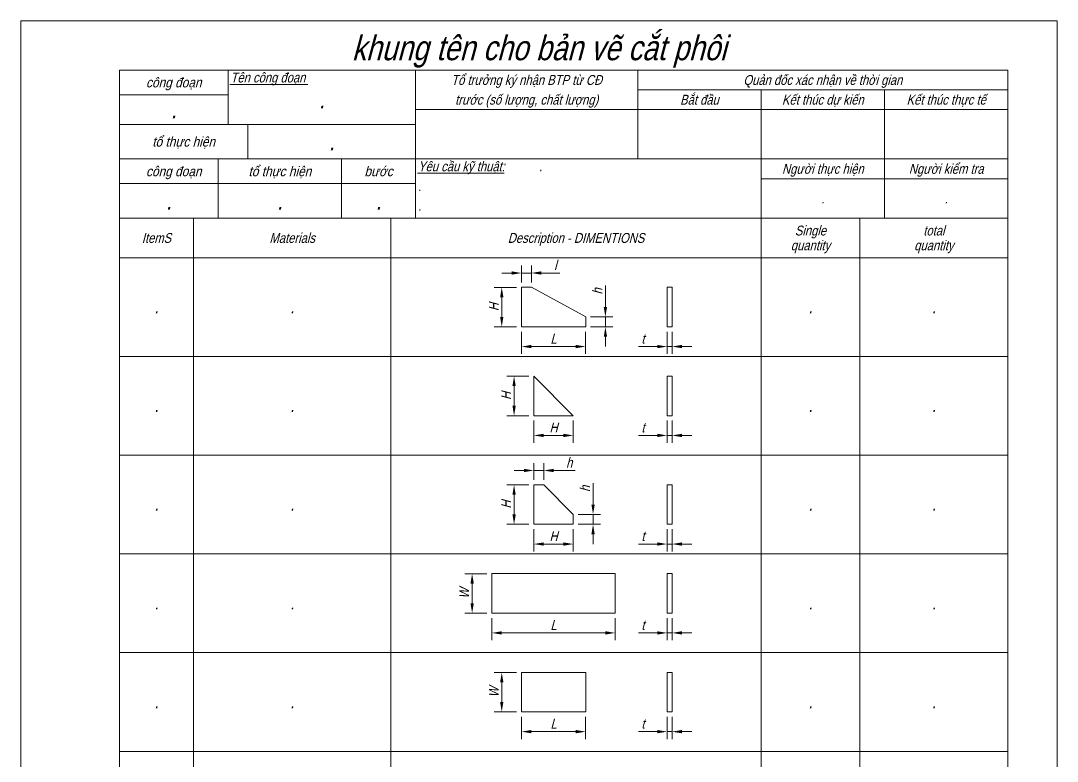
# Model space of a CAD drawing. Header units: millimetres. Extents: x -46 to 1451, y 30 to 2900.
# Drawn here: x 1241.5 to 1451.5, y 198.2 to 348.2 of the extents above; entities that cross this region are included whole.
import ezdxf
from ezdxf.enums import TextEntityAlignment as Align

# ---------------------------------------------------------------- set-up
doc = ezdxf.new("R2010")
doc.units = ezdxf.units.MM
doc.header["$LTSCALE"] = 0.5
doc.layers.get('0').update_dxf_attribs({"color": 9, "lineweight": 15})
doc.layers.get('Defpoints').update_dxf_attribs({"color": 9, "lineweight": 15})
for name, color, linetype, lineweight in [('Bill', 9, 'Continuous', 18), ('Detaildimentions', 5, 'Continuous', 15), ('Namebox', 9, 'Continuous', 20), ('Notes', 4, 'Continuous', 20)]:
    doc.layers.add(name, color=color, linetype=linetype, lineweight=lineweight)
doc.styles.add('Capital', font='vnfonth.shx', dxfattribs={"width": 0.9, "oblique": 15})
doc.styles.add('Longhand', font='vnfont.shx', dxfattribs={"width": 0.85, "oblique": 15})
doc.dimstyles.new('1-1', dxfattribs={"dimtxt": 2, "dimasz": 2, "dimexe": 1.5, "dimexo": 1, "dimgap": 0.6, "dimtad": 1, "dimdec": 3, "dimdsep": 46, "dimtxsty": 'Longhand', "dimcen": 0, "dimclrd": 256, "dimclre": 256, "dimclrt": 10, "dimadec": 3, "dimazin": 2, "dimtm": 1e-09, "dimtfac": 0.6, "dimtdec": 3, "dimtmove": 0, "dimatfit": 3, "dimfxl": 1, "dimlwd": -1, "dimlwe": -1, "dimarcsym": 0})

# ---------------------------------------------------------------- blocks, each defined once
blk = doc.blocks.new('*D3')
at = {"layer": 'Defpoints', "color": 0, "ltscale": 0.5, "transparency": 16777216}
for p in [(1342.94, 208.22), (1355.94, 208.22), (1355.94, 204.22)]:
    blk.add_point(p, dxfattribs=at)
at = {"layer": 'Detaildimentions', "ltscale": 0.5, "transparency": 16777216}
for p, q in [((1342.94, 207.22), (1342.94, 202.72)), ((1355.94, 207.22), (1355.94, 202.72)), ((1344.94, 204.22), (1353.94, 204.22))]:
    blk.add_line(p, q, dxfattribs=at)
for points in [[(1344.94, 204.56), (1344.94, 203.89), (1342.94, 204.22)], [(1353.94, 204.56), (1353.94, 203.89), (1355.94, 204.22)]]:
    blk.add_solid(points, dxfattribs=at)
at = {"layer": 'Detaildimentions', "color": 10, "ltscale": 0.5, "transparency": 16777216, "insert": (1349.44, 205.82), "char_height": 2, "attachment_point": 5, "style": 'Longhand'}
blk.add_mtext('L', dxfattribs=at)
blk = doc.blocks.new('*D4')
at = {"layer": 'Defpoints', "color": 0, "ltscale": 0.5, "transparency": 16777216}
for p in [(1338.94, 216.22), (1342.94, 216.22), (1342.94, 208.22)]:
    blk.add_point(p, dxfattribs=at)
at = {"layer": 'Detaildimentions', "ltscale": 0.5, "transparency": 16777216}
for p, q in [((1341.94, 216.22), (1337.44, 216.22)), ((1338.94, 210.22), (1338.94, 214.22)), ((1341.94, 208.22), (1337.44, 208.22))]:
    blk.add_line(p, q, dxfattribs=at)
for points in [[(1338.61, 214.22), (1339.28, 214.22), (1338.94, 216.22)], [(1338.61, 210.22), (1339.28, 210.22), (1338.94, 208.22)]]:
    blk.add_solid(points, dxfattribs=at)
at = {"layer": 'Detaildimentions', "color": 10, "ltscale": 0.5, "transparency": 16777216, "insert": (1337.34, 212.22), "char_height": 2, "attachment_point": 5, "rotation": 90, "style": 'Longhand'}
blk.add_mtext('W', dxfattribs=at)
blk = doc.blocks.new('*D17')
at = {"layer": 'Defpoints', "color": 0, "ltscale": 0.5, "transparency": 16777216}
for p in [(1345.44, 276.22), (1341.44, 268.22), (1345.44, 268.22)]:
    blk.add_point(p, dxfattribs=at)
at = {"layer": 'Detaildimentions', "ltscale": 0.5, "transparency": 16777216}
for p, q in [((1344.44, 276.22), (1339.94, 276.22)), ((1341.44, 274.22), (1341.44, 270.22)), ((1344.44, 268.22), (1339.94, 268.22))]:
    blk.add_line(p, q, dxfattribs=at)
for points in [[(1341.11, 274.22), (1341.78, 274.22), (1341.44, 276.22)], [(1341.11, 270.22), (1341.78, 270.22), (1341.44, 268.22)]]:
    blk.add_solid(points, dxfattribs=at)
at = {"layer": 'Detaildimentions', "color": 10, "ltscale": 0.5, "transparency": 16777216, "insert": (1339.84, 272.22), "char_height": 2, "attachment_point": 5, "rotation": 90, "style": 'Longhand'}
blk.add_mtext('H', dxfattribs=at)
blk = doc.blocks.new('*D18')
at = {"layer": 'Defpoints', "color": 0, "ltscale": 0.5, "transparency": 16777216}
for p in [(1345.44, 268.22), (1353.44, 268.22), (1353.44, 264.22)]:
    blk.add_point(p, dxfattribs=at)
at = {"layer": 'Detaildimentions', "ltscale": 0.5, "transparency": 16777216}
for p, q in [((1345.44, 267.22), (1345.44, 262.72)), ((1353.44, 267.22), (1353.44, 262.72)), ((1347.44, 264.22), (1351.44, 264.22))]:
    blk.add_line(p, q, dxfattribs=at)
for points in [[(1347.44, 264.56), (1347.44, 263.89), (1345.44, 264.22)], [(1351.44, 264.56), (1351.44, 263.89), (1353.44, 264.22)]]:
    blk.add_solid(points, dxfattribs=at)
at = {"layer": 'Detaildimentions', "color": 10, "ltscale": 0.5, "transparency": 16777216, "insert": (1349.44, 265.82), "char_height": 2, "attachment_point": 5, "style": 'Longhand'}
blk.add_mtext('H', dxfattribs=at)
blk = doc.blocks.new('*D19')
at = {"layer": 'Defpoints', "color": 0, "ltscale": 0.5, "transparency": 16777216}
for p in [(1336.94, 228.22), (1361.94, 228.22), (1361.94, 224.22)]:
    blk.add_point(p, dxfattribs=at)
at = {"layer": 'Detaildimentions', "ltscale": 0.5, "transparency": 16777216}
for p, q in [((1336.94, 227.22), (1336.94, 222.72)), ((1361.94, 227.22), (1361.94, 222.72)), ((1338.94, 224.22), (1359.94, 224.22))]:
    blk.add_line(p, q, dxfattribs=at)
for points in [[(1338.94, 224.56), (1338.94, 223.89), (1336.94, 224.22)], [(1359.94, 224.56), (1359.94, 223.89), (1361.94, 224.22)]]:
    blk.add_solid(points, dxfattribs=at)
at = {"layer": 'Detaildimentions', "color": 10, "ltscale": 0.5, "transparency": 16777216, "insert": (1349.44, 225.82), "char_height": 2, "attachment_point": 5, "style": 'Longhand'}
blk.add_mtext('L', dxfattribs=at)
blk = doc.blocks.new('*D20')
at = {"layer": 'Defpoints', "color": 0, "ltscale": 0.5, "transparency": 16777216}
for p in [(1332.94, 236.22), (1336.94, 236.22), (1336.94, 228.22)]:
    blk.add_point(p, dxfattribs=at)
at = {"layer": 'Detaildimentions', "ltscale": 0.5, "transparency": 16777216}
for p, q in [((1335.94, 236.22), (1331.44, 236.22)), ((1332.94, 230.22), (1332.94, 234.22)), ((1335.94, 228.22), (1331.44, 228.22))]:
    blk.add_line(p, q, dxfattribs=at)
for points in [[(1332.61, 234.22), (1333.28, 234.22), (1332.94, 236.22)], [(1332.61, 230.22), (1333.28, 230.22), (1332.94, 228.22)]]:
    blk.add_solid(points, dxfattribs=at)
at = {"layer": 'Detaildimentions', "color": 10, "ltscale": 0.5, "transparency": 16777216, "insert": (1331.34, 232.22), "char_height": 2, "attachment_point": 5, "rotation": 90, "style": 'Longhand'}
blk.add_mtext('W', dxfattribs=at)
blk = doc.blocks.new('*D21')
at = {"layer": 'Defpoints', "color": 0, "ltscale": 0.5, "transparency": 16777216}
for p in [(1345.44, 254.22), (1341.44, 246.22), (1345.44, 246.22)]:
    blk.add_point(p, dxfattribs=at)
at = {"layer": 'Detaildimentions', "ltscale": 0.5, "transparency": 16777216}
for p, q in [((1344.44, 254.22), (1339.94, 254.22)), ((1341.44, 252.22), (1341.44, 248.22)), ((1344.44, 246.22), (1339.94, 246.22))]:
    blk.add_line(p, q, dxfattribs=at)
for points in [[(1341.11, 252.22), (1341.78, 252.22), (1341.44, 254.22)], [(1341.11, 248.22), (1341.78, 248.22), (1341.44, 246.22)]]:
    blk.add_solid(points, dxfattribs=at)
at = {"layer": 'Detaildimentions', "color": 10, "ltscale": 0.5, "transparency": 16777216, "insert": (1339.84, 250.22), "char_height": 2, "attachment_point": 5, "rotation": 90, "style": 'Longhand'}
blk.add_mtext('H', dxfattribs=at)
blk = doc.blocks.new('*D22')
at = {"layer": 'Defpoints', "color": 0, "ltscale": 0.5, "transparency": 16777216}
for p in [(1345.44, 246.22), (1353.44, 246.22), (1353.44, 242.22)]:
    blk.add_point(p, dxfattribs=at)
at = {"layer": 'Detaildimentions', "ltscale": 0.5, "transparency": 16777216}
for p, q in [((1345.44, 245.22), (1345.44, 240.72)), ((1353.44, 245.22), (1353.44, 240.72)), ((1347.44, 242.22), (1351.44, 242.22))]:
    blk.add_line(p, q, dxfattribs=at)
for points in [[(1347.44, 242.56), (1347.44, 241.89), (1345.44, 242.22)], [(1351.44, 242.56), (1351.44, 241.89), (1353.44, 242.22)]]:
    blk.add_solid(points, dxfattribs=at)
at = {"layer": 'Detaildimentions', "color": 10, "ltscale": 0.5, "transparency": 16777216, "insert": (1349.44, 243.82), "char_height": 2, "attachment_point": 5, "style": 'Longhand'}
blk.add_mtext('H', dxfattribs=at)
blk = doc.blocks.new('*D23')
at = {"layer": 'Defpoints', "color": 0, "ltscale": 0.5, "transparency": 16777216}
for p in [(1347.44, 257.12), (1345.44, 254.22), (1347.44, 254.22)]:
    blk.add_point(p, dxfattribs=at)
at = {"layer": 'Detaildimentions', "ltscale": 0.5, "transparency": 16777216}
for p, q in [((1345.44, 255.22), (1345.44, 258.62)), ((1347.44, 255.22), (1347.44, 258.62)), ((1343.44, 257.12), (1341.44, 257.12)), ((1345.44, 257.12), (1347.44, 257.12)), ((1349.44, 257.12), (1353.79, 257.12))]:
    blk.add_line(p, q, dxfattribs=at)
for points in [[(1343.44, 257.46), (1343.44, 256.79), (1345.44, 257.12)], [(1349.44, 257.46), (1349.44, 256.79), (1347.44, 257.12)]]:
    blk.add_solid(points, dxfattribs=at)
at = {"layer": 'Detaildimentions', "color": 10, "ltscale": 0.5, "transparency": 16777216, "insert": (1352.62, 258.72), "char_height": 2, "attachment_point": 5, "style": 'Longhand'}
blk.add_mtext('h', dxfattribs=at)
blk = doc.blocks.new('*D24')
at = {"layer": 'Defpoints', "color": 0, "ltscale": 0.5, "transparency": 16777216}
for p in [(1353.44, 248.22), (1353.44, 246.22), (1357.44, 246.22)]:
    blk.add_point(p, dxfattribs=at)
at = {"layer": 'Detaildimentions', "ltscale": 0.5, "transparency": 16777216}
for p, q in [((1357.44, 250.22), (1357.44, 254.57)), ((1354.44, 248.22), (1358.94, 248.22)), ((1357.44, 246.22), (1357.44, 248.22)), ((1354.44, 246.22), (1358.94, 246.22)), ((1357.44, 244.22), (1357.44, 242.22))]:
    blk.add_line(p, q, dxfattribs=at)
for points in [[(1357.11, 250.22), (1357.78, 250.22), (1357.44, 248.22)], [(1357.11, 244.22), (1357.78, 244.22), (1357.44, 246.22)]]:
    blk.add_solid(points, dxfattribs=at)
at = {"layer": 'Detaildimentions', "color": 10, "ltscale": 0.5, "transparency": 16777216, "insert": (1355.84, 253.4), "char_height": 2, "attachment_point": 5, "rotation": 90, "style": 'Longhand'}
blk.add_mtext('h', dxfattribs=at)
blk = doc.blocks.new('*D25')
at = {"layer": 'Defpoints', "color": 0, "ltscale": 0.5, "transparency": 16777216}
for p in [(1342.94, 294.22), (1338.94, 286.22), (1342.94, 286.22)]:
    blk.add_point(p, dxfattribs=at)
at = {"layer": 'Detaildimentions', "ltscale": 0.5, "transparency": 16777216}
for p, q in [((1341.94, 294.22), (1337.44, 294.22)), ((1338.94, 292.22), (1338.94, 288.22)), ((1341.94, 286.22), (1337.44, 286.22))]:
    blk.add_line(p, q, dxfattribs=at)
for points in [[(1338.61, 292.22), (1339.28, 292.22), (1338.94, 294.22)], [(1338.61, 288.22), (1339.28, 288.22), (1338.94, 286.22)]]:
    blk.add_solid(points, dxfattribs=at)
at = {"layer": 'Detaildimentions', "color": 10, "ltscale": 0.5, "transparency": 16777216, "insert": (1337.34, 290.22), "char_height": 2, "attachment_point": 5, "rotation": 90, "style": 'Longhand'}
blk.add_mtext('H', dxfattribs=at)
blk = doc.blocks.new('*D26')
at = {"layer": 'Defpoints', "color": 0, "ltscale": 0.5, "transparency": 16777216}
for p in [(1342.94, 286.22), (1355.94, 286.22), (1355.94, 282.22)]:
    blk.add_point(p, dxfattribs=at)
at = {"layer": 'Detaildimentions', "ltscale": 0.5, "transparency": 16777216}
for p, q in [((1342.94, 285.22), (1342.94, 280.72)), ((1355.94, 285.22), (1355.94, 280.72)), ((1344.94, 282.22), (1353.94, 282.22))]:
    blk.add_line(p, q, dxfattribs=at)
for points in [[(1344.94, 282.56), (1344.94, 281.89), (1342.94, 282.22)], [(1353.94, 282.56), (1353.94, 281.89), (1355.94, 282.22)]]:
    blk.add_solid(points, dxfattribs=at)
at = {"layer": 'Detaildimentions', "color": 10, "ltscale": 0.5, "transparency": 16777216, "insert": (1349.44, 283.82), "char_height": 2, "attachment_point": 5, "style": 'Longhand'}
blk.add_mtext('L', dxfattribs=at)
blk = doc.blocks.new('*D28')
at = {"layer": 'Defpoints', "color": 0, "ltscale": 0.5, "transparency": 16777216}
for p in [(1344.94, 297.12), (1342.94, 294.22), (1344.94, 294.22)]:
    blk.add_point(p, dxfattribs=at)
at = {"layer": 'Detaildimentions', "ltscale": 0.5, "transparency": 16777216}
for p, q in [((1342.94, 295.22), (1342.94, 298.62)), ((1344.94, 295.22), (1344.94, 298.62)), ((1340.94, 297.12), (1338.94, 297.12)), ((1342.94, 297.12), (1344.94, 297.12)), ((1346.94, 297.12), (1350.68, 297.12))]:
    blk.add_line(p, q, dxfattribs=at)
for points in [[(1340.94, 297.46), (1340.94, 296.79), (1342.94, 297.12)], [(1346.94, 297.46), (1346.94, 296.79), (1344.94, 297.12)]]:
    blk.add_solid(points, dxfattribs=at)
at = {"layer": 'Detaildimentions', "color": 10, "ltscale": 0.5, "transparency": 16777216, "insert": (1349.81, 298.72), "char_height": 2, "attachment_point": 5, "style": 'Longhand'}
blk.add_mtext('l', dxfattribs=at)
blk = doc.blocks.new('*D27')
at = {"layer": 'Defpoints', "color": 0, "ltscale": 0.5, "transparency": 16777216}
for p in [(1355.94, 288.22), (1355.94, 286.22), (1359.94, 286.22)]:
    blk.add_point(p, dxfattribs=at)
at = {"layer": 'Detaildimentions', "ltscale": 0.5, "transparency": 16777216}
for p, q in [((1359.94, 290.22), (1359.94, 294.57)), ((1356.94, 288.22), (1361.44, 288.22)), ((1359.94, 286.22), (1359.94, 288.22)), ((1356.94, 286.22), (1361.44, 286.22)), ((1359.94, 284.22), (1359.94, 282.22))]:
    blk.add_line(p, q, dxfattribs=at)
for points in [[(1359.61, 290.22), (1360.28, 290.22), (1359.94, 288.22)], [(1359.61, 284.22), (1360.28, 284.22), (1359.94, 286.22)]]:
    blk.add_solid(points, dxfattribs=at)
at = {"layer": 'Detaildimentions', "color": 10, "ltscale": 0.5, "transparency": 16777216, "insert": (1358.34, 293.4), "char_height": 2, "attachment_point": 5, "rotation": 90, "style": 'Longhand'}
blk.add_mtext('h', dxfattribs=at)
blk = doc.blocks.new('*D29')
at = {"layer": 'Defpoints', "color": 0, "ltscale": 0.5, "transparency": 16777216}
for p in [(1372.44, 208.22), (1373.44, 208.22), (1372.44, 204.22)]:
    blk.add_point(p, dxfattribs=at)
at = {"layer": 'Detaildimentions', "ltscale": 0.5, "transparency": 16777216}
for p, q in [((1372.44, 207.22), (1372.44, 202.72)), ((1373.44, 207.22), (1373.44, 202.72)), ((1370.44, 204.22), (1366.67, 204.22)), ((1373.44, 204.22), (1372.44, 204.22)), ((1375.44, 204.22), (1377.44, 204.22))]:
    blk.add_line(p, q, dxfattribs=at)
for points in [[(1370.44, 204.56), (1370.44, 203.89), (1372.44, 204.22)], [(1375.44, 204.56), (1375.44, 203.89), (1373.44, 204.22)]]:
    blk.add_solid(points, dxfattribs=at)
at = {"layer": 'Detaildimentions', "color": 10, "ltscale": 0.5, "transparency": 16777216, "insert": (1367.55, 205.82), "char_height": 2, "attachment_point": 5, "style": 'Longhand'}
blk.add_mtext('t', dxfattribs=at)
blk = doc.blocks.new('*D30')
at = {"layer": 'Defpoints', "color": 0, "ltscale": 0.5, "transparency": 16777216}
for p in [(1372.44, 228.22), (1373.44, 228.22), (1372.44, 224.22)]:
    blk.add_point(p, dxfattribs=at)
at = {"layer": 'Detaildimentions', "ltscale": 0.5, "transparency": 16777216}
for p, q in [((1372.44, 227.22), (1372.44, 222.72)), ((1373.44, 227.22), (1373.44, 222.72)), ((1370.44, 224.22), (1366.67, 224.22)), ((1373.44, 224.22), (1372.44, 224.22)), ((1375.44, 224.22), (1377.44, 224.22))]:
    blk.add_line(p, q, dxfattribs=at)
for points in [[(1370.44, 224.56), (1370.44, 223.89), (1372.44, 224.22)], [(1375.44, 224.56), (1375.44, 223.89), (1373.44, 224.22)]]:
    blk.add_solid(points, dxfattribs=at)
at = {"layer": 'Detaildimentions', "color": 10, "ltscale": 0.5, "transparency": 16777216, "insert": (1367.55, 225.82), "char_height": 2, "attachment_point": 5, "style": 'Longhand'}
blk.add_mtext('t', dxfattribs=at)
blk = doc.blocks.new('*D31')
at = {"layer": 'Defpoints', "color": 0, "ltscale": 0.5, "transparency": 16777216}
for p in [(1372.44, 246.22), (1373.44, 246.22), (1372.44, 242.22)]:
    blk.add_point(p, dxfattribs=at)
at = {"layer": 'Detaildimentions', "ltscale": 0.5, "transparency": 16777216}
for p, q in [((1372.44, 245.22), (1372.44, 240.72)), ((1373.44, 245.22), (1373.44, 240.72)), ((1370.44, 242.22), (1366.67, 242.22)), ((1373.44, 242.22), (1372.44, 242.22)), ((1375.44, 242.22), (1377.44, 242.22))]:
    blk.add_line(p, q, dxfattribs=at)
for points in [[(1370.44, 242.56), (1370.44, 241.89), (1372.44, 242.22)], [(1375.44, 242.56), (1375.44, 241.89), (1373.44, 242.22)]]:
    blk.add_solid(points, dxfattribs=at)
at = {"layer": 'Detaildimentions', "color": 10, "ltscale": 0.5, "transparency": 16777216, "insert": (1367.55, 243.82), "char_height": 2, "attachment_point": 5, "style": 'Longhand'}
blk.add_mtext('t', dxfattribs=at)
blk = doc.blocks.new('*D32')
at = {"layer": 'Defpoints', "color": 0, "ltscale": 0.5, "transparency": 16777216}
for p in [(1372.44, 268.22), (1373.44, 268.22), (1372.44, 264.22)]:
    blk.add_point(p, dxfattribs=at)
at = {"layer": 'Detaildimentions', "ltscale": 0.5, "transparency": 16777216}
for p, q in [((1372.44, 267.22), (1372.44, 262.72)), ((1373.44, 267.22), (1373.44, 262.72)), ((1370.44, 264.22), (1366.67, 264.22)), ((1373.44, 264.22), (1372.44, 264.22)), ((1375.44, 264.22), (1377.44, 264.22))]:
    blk.add_line(p, q, dxfattribs=at)
for points in [[(1370.44, 264.56), (1370.44, 263.89), (1372.44, 264.22)], [(1375.44, 264.56), (1375.44, 263.89), (1373.44, 264.22)]]:
    blk.add_solid(points, dxfattribs=at)
at = {"layer": 'Detaildimentions', "color": 10, "ltscale": 0.5, "transparency": 16777216, "insert": (1367.55, 265.82), "char_height": 2, "attachment_point": 5, "style": 'Longhand'}
blk.add_mtext('t', dxfattribs=at)
blk = doc.blocks.new('*D33')
at = {"layer": 'Defpoints', "color": 0, "ltscale": 0.5, "transparency": 16777216}
for p in [(1372.44, 286.22), (1373.44, 286.22), (1372.44, 282.22)]:
    blk.add_point(p, dxfattribs=at)
at = {"layer": 'Detaildimentions', "ltscale": 0.5, "transparency": 16777216}
for p, q in [((1372.44, 285.22), (1372.44, 280.72)), ((1373.44, 285.22), (1373.44, 280.72)), ((1370.44, 282.22), (1366.67, 282.22)), ((1373.44, 282.22), (1372.44, 282.22)), ((1375.44, 282.22), (1377.44, 282.22))]:
    blk.add_line(p, q, dxfattribs=at)
for points in [[(1370.44, 282.56), (1370.44, 281.89), (1372.44, 282.22)], [(1375.44, 282.56), (1375.44, 281.89), (1373.44, 282.22)]]:
    blk.add_solid(points, dxfattribs=at)
at = {"layer": 'Detaildimentions', "color": 10, "ltscale": 0.5, "transparency": 16777216, "insert": (1367.55, 283.82), "char_height": 2, "attachment_point": 5, "style": 'Longhand'}
blk.add_mtext('t', dxfattribs=at)

msp = doc.modelspace()

# ---------------------------------------------------------------- linework, layer by layer
at = {"ltscale": 0.5}
for p, q in [((1342.944, 294.2231), (1344.944, 294.2231)), ((1342.944, 286.2231), (1342.944, 294.2231)), ((1355.944, 288.2231), (1344.944, 294.2231)), ((1355.944, 288.2231), (1355.944, 286.2231)), ((1355.944, 286.2231), (1342.944, 286.2231)), ((1353.444, 268.2231), (1345.444, 276.2231)), ((1345.444, 268.2231), (1345.444, 276.2231)), ((1353.444, 268.2231), (1345.444, 268.2231)), ((1345.444, 254.2231), (1347.444, 254.2231)), ((1345.444, 246.2231), (1345.444, 254.2231)), ((1353.444, 248.2231), (1347.444, 254.2231)), ((1353.444, 248.2231), (1353.444, 246.2231)), ((1353.444, 246.2231), (1345.444, 246.2231))]:
    msp.add_line(p, q, dxfattribs=at)
at = {"color": 7, "ltscale": 5}
msp.add_lwpolyline([(1261.4894, 61.2231), (1441.4894, 61.2231), (1441.4894, 338.2231), (1261.4894, 338.2231)], close=True, dxfattribs=at)
at = {"ltscale": 0.5}
for points in [[(1372.444, 294.2231), (1373.444, 294.2231), (1373.444, 286.2231), (1372.444, 286.2231)], [(1372.444, 276.2231), (1373.444, 276.2231), (1373.444, 268.2231), (1372.444, 268.2231)], [(1372.444, 254.2231), (1373.444, 254.2231), (1373.444, 246.2231), (1372.444, 246.2231)], [(1336.944, 236.2231), (1361.944, 236.2231), (1361.944, 228.2231), (1336.944, 228.2231)], [(1372.444, 236.2231), (1373.444, 236.2231), (1373.444, 228.2231), (1372.444, 228.2231)], [(1342.944, 216.2231), (1355.944, 216.2231), (1355.944, 208.2231), (1342.944, 208.2231)], [(1372.444, 216.2231), (1373.444, 216.2231), (1373.444, 208.2231), (1372.444, 208.2231)]]:
    msp.add_lwpolyline(points, close=True, dxfattribs=at)
at = {"layer": 'Bill', "color": 9}
for p, q in [((1261.4894, 308.2231), (1441.4894, 308.2231)), ((1276.4894, 140.2231), (1276.4894, 308.2231)), ((1316.4894, 140.2231), (1316.4894, 308.2231)), ((1391.4894, 140.2231), (1391.4894, 308.2231)), ((1411.4894, 140.2231), (1411.4894, 308.2231)), ((1261.4894, 300.2231), (1441.4894, 300.2231))]:
    msp.add_line(p, q, dxfattribs=at)
at = {"layer": 'Defpoints', "ltscale": 0.5}
msp.add_lwpolyline([(1451.4894, 51.2231), (1451.4894, 348.2231), (1241.4894, 348.2231), (1241.4894, 51.2231)], close=True, dxfattribs=at)
at = {"layer": 'Namebox', "ltscale": 0.5}
for p, q in [((1283.4894, 338.2231), (1283.4894, 327.2231)), ((1366.4894, 334.2231), (1441.4894, 334.2231)), ((1261.4894, 333.2231), (1283.4894, 333.2231)), ((1321.4894, 330.2231), (1441.4894, 330.2231)), ((1261.4894, 327.2231), (1321.4894, 327.2231)), ((1287.4894, 327.2231), (1287.4894, 320.2231)), ((1281.4894, 320.2231), (1281.4894, 308.2231)), ((1306.4894, 320.2231), (1306.4894, 308.2231)), ((1321.4894, 320.2231), (1321.4894, 308.2231)), ((1391.4894, 320.2231), (1391.4894, 308.2231)), ((1416.4894, 320.2231), (1416.4894, 308.2231)), ((1261.4894, 315.2231), (1321.4894, 315.2231)), ((1391.4894, 316.2231), (1441.4894, 316.2231))]:
    msp.add_line(p, q, dxfattribs=at)
at = {"layer": 'Namebox', "color": 9}
for p, q in [((1321.4894, 320.2231), (1321.4894, 338.2231)), ((1366.4894, 320.2231), (1366.4894, 338.2231)), ((1391.4894, 320.2231), (1391.4894, 334.2231)), ((1416.4894, 320.2231), (1416.4894, 334.2231))]:
    msp.add_line(p, q, dxfattribs=at)
at = {"layer": 'Namebox', "color": 5}
for p, q in [((1261.4894, 280.2231), (1441.4894, 280.2231)), ((1261.4894, 260.2231), (1441.4894, 260.2231)), ((1261.4894, 240.2231), (1441.4894, 240.2231)), ((1261.4894, 220.2231), (1441.4894, 220.2231)), ((1261.4894, 200.2231), (1441.4894, 200.2231))]:
    msp.add_line(p, q, dxfattribs=at)
at = {"layer": 'Namebox', "color": 7, "ltscale": 0.5}
for points in [[(1261.4894, 338.2231), (1441.4894, 338.2231), (1441.4894, 320.2231), (1261.4894, 320.2231)], [(1261.4894, 320.2231), (1441.4894, 320.2231), (1441.4894, 308.2231), (1261.4894, 308.2231)]]:
    msp.add_lwpolyline(points, close=True, dxfattribs=at)

# ---------------------------------------------------------------- texts
at = {"layer": 'Bill', "color": 10, "style": 'Longhand', "oblique": 15, "width": 0.9}
for p in [(1268.9894, 290.2231), (1296.4894, 290.2231), (1401.4894, 290.2231), (1426.4894, 290.2231), (1268.9894, 270.2231), (1296.4894, 270.2231), (1401.4894, 270.2231), (1426.4894, 270.2231), (1268.9894, 250.2231), (1296.4894, 250.2231), (1401.4894, 250.2231), (1426.4894, 250.2231), (1268.9894, 230.2231), (1296.4894, 230.2231), (1401.4894, 230.2231), (1426.4894, 230.2231), (1268.9894, 210.2231), (1296.4894, 210.2231), (1401.4894, 210.2231), (1426.4894, 210.2231)]:
    msp.add_text('.', height=2.5, dxfattribs=at).set_placement(p, align=Align.MIDDLE_CENTER)
at = {"layer": 'Namebox', "color": 4, "oblique": 15}
for s, style, width, p in [('c«ng ®o¹n', 'Capital', 0.9, (1272.4894, 335.7231)), ('Tæ tr\xadëng ký nhËn BTP tõ C§', 'Longhand', 0.85, (1343.9894, 336.2231)), ('Qu¶n ®èc x¸c nhËn vÒ thêi gian', 'Longhand', 0.85, (1403.9894, 336.2231)), ('tr\xadíc (sè l\xadîng, chÊt l\xadîng)', 'Longhand', 0.85, (1343.9894, 332.2231)), ('B¾t ®Çu', 'Longhand', 0.85, (1378.9894, 332.2231)), ('KÕt thóc dù kiÕn', 'Longhand', 0.85, (1403.9894, 332.2231)), ('KÕt thóc thùc tÕ', 'Longhand', 0.85, (1428.9894, 332.2231)), ('tæ thùc hiÖn', 'Capital', 0.9, (1274.4894, 323.7231)), ('Ng\xadêi thùc hiÖn', 'Longhand', 0.85, (1403.9894, 318.2231)), ('Ng\xadêi kiÓm tra', 'Longhand', 0.85, (1428.9894, 318.2231)), ('c«ng ®o¹n', 'Capital', 0.9, (1272.4894, 317.7231)), ('tæ thùc hiÖn', 'Capital', 0.9, (1293.9894, 317.7231)), ('b\xadíc', 'Capital', 0.9, (1313.9894, 317.7231)), ('.', 'Longhand', 0.85, (1403.9894, 312.2231)), ('.', 'Longhand', 0.85, (1428.9894, 312.2231)), ('Single', 'Capital', 0.85, (1401.4894, 305.7231)), ('total', 'Capital', 0.85, (1426.4894, 305.7231)), ('ItemS', 'Capital', 0.85, (1268.9894, 304.2231)), ('Materials', 'Capital', 0.85, (1296.4894, 304.2231)), ('Description - DIMENTIONS', 'Capital', 0.85, (1353.9894, 304.2231)), ('quantity', 'Capital', 0.85, (1401.4894, 302.7231)), ('quantity', 'Capital', 0.85, (1426.4894, 302.7231))]:
    msp.add_text(s, height=2, dxfattribs=dict(at, style=style, width=width)).set_placement(p, align=Align.MIDDLE_CENTER)
at = {"layer": 'Namebox', "color": 4, "style": 'Longhand', "oblique": 15, "width": 0.85}
for s, p in [('%%UTªn c«ng ®o¹n ', (1283.9894, 337.7231)), ('%%UYªu cÇu kü thuËt:', (1321.9894, 319.7231))]:
    msp.add_text(s, height=2, dxfattribs=at).set_placement(p, align=Align.TOP_LEFT)
at = {"layer": 'Namebox', "color": 10, "style": 'Capital', "oblique": 15, "width": 0.9}
for p in [(1302.4894, 332.2231), (1272.4894, 330.2231), (1304.4894, 323.7231), (1271.4894, 311.7231), (1293.9894, 311.7231), (1313.9894, 311.7231)]:
    msp.add_text('.', height=3.5, dxfattribs=at).set_placement(p, align=Align.MIDDLE_CENTER)
at = {"layer": 'Namebox', "color": 10, "style": 'Longhand', "oblique": 15, "width": 0.85}
for p in [(1346.4894, 319.7231), (1321.9894, 315.7231), (1321.9894, 311.7231)]:
    msp.add_text('.', height=2, dxfattribs=at).set_placement(p, align=Align.TOP_LEFT)
at = {"layer": 'Notes', "color": 4, "style": 'Capital', "oblique": 15, "width": 0.85}
msp.add_text('khung tªn cho b¶n vÏ c¾t ph«i', height=5, dxfattribs=at).set_placement((1346.4894, 345.2231), align=Align.TOP_CENTER)

# ---------------------------------------------------------------- dimensions: what is measured, and where the dimension line sits
at = {"layer": 'Detaildimentions', "ltscale": 0.5}
for base, p1, p2, text, picture, middle in [((1344.944, 297.1231), (1342.944, 294.2231), (1344.944, 294.2231), 'l', '*D28', (1349.812, 297.1231)), ((1361.944, 224.2231), (1336.944, 228.2231), (1361.944, 228.2231), 'L', '*D19', (1349.444, 224.2231)), ((1355.944, 204.2231), (1342.944, 208.2231), (1355.944, 208.2231), 'L', '*D3', (1349.444, 204.2231))]:
    dim = msp.add_linear_dim(base=base, p1=p1, p2=p2, text=text, dimstyle='1-1', dxfattribs=at)
    dim.commit()
    dim.dimension.update_dxf_attribs({"geometry": picture, "text_midpoint": middle, "dimtype": 160})
for base, p1, p2, text, picture, middle in [((1338.944, 286.2231), (1342.944, 294.2231), (1342.944, 286.2231), 'H', '*D25', (1337.344, 290.2231)), ((1341.444, 268.2231), (1345.444, 276.2231), (1345.444, 268.2231), 'H', '*D17', (1339.844, 272.2231)), ((1341.444, 246.2231), (1345.444, 254.2231), (1345.444, 246.2231), 'H', '*D21', (1339.844, 250.2231)), ((1332.944, 236.2231), (1336.944, 228.2231), (1336.944, 236.2231), 'W', '*D20', (1331.344, 232.2231)), ((1338.944, 216.2231), (1342.944, 208.2231), (1342.944, 216.2231), 'W', '*D4', (1337.344, 212.2231))]:
    dim = msp.add_linear_dim(base=base, p1=p1, p2=p2, angle=90, text=text, dimstyle='1-1', dxfattribs=at)
    dim.commit()
    dim.dimension.update_dxf_attribs({"geometry": picture, "text_midpoint": middle})
for base, p1, p2, picture, middle in [((1359.944, 286.2231), (1355.944, 288.2231), (1355.944, 286.2231), '*D27', (1359.944, 293.3959)), ((1357.444, 246.2231), (1353.444, 248.2231), (1353.444, 246.2231), '*D24', (1357.444, 253.3959))]:
    dim = msp.add_linear_dim(base=base, p1=p1, p2=p2, angle=90, text='h', dimstyle='1-1', dxfattribs=at)
    dim.commit()
    dim.dimension.update_dxf_attribs({"geometry": picture, "text_midpoint": middle, "dimtype": 160})
for base, p1, p2, text, picture, middle in [((1355.944, 282.2231), (1342.944, 286.2231), (1355.944, 286.2231), 'L', '*D26', (1349.444, 283.8231)), ((1372.444, 282.2231), (1373.444, 286.2231), (1372.444, 286.2231), 't', '*D33', (1367.5545, 283.8231)), ((1353.444, 264.2231), (1345.444, 268.2231), (1353.444, 268.2231), 'H', '*D18', (1349.444, 265.8231)), ((1372.444, 264.2231), (1373.444, 268.2231), (1372.444, 268.2231), 't', '*D32', (1367.5545, 265.8231)), ((1347.444, 257.1231), (1345.444, 254.2231), (1347.444, 254.2231), 'h', '*D23', (1352.6168, 258.7231)), ((1353.444, 242.2231), (1345.444, 246.2231), (1353.444, 246.2231), 'H', '*D22', (1349.444, 243.8231)), ((1372.444, 242.2231), (1373.444, 246.2231), (1372.444, 246.2231), 't', '*D31', (1367.5545, 243.8231)), ((1372.444, 224.2231), (1373.444, 228.2231), (1372.444, 228.2231), 't', '*D30', (1367.5545, 225.8231)), ((1372.444, 204.2231), (1373.444, 208.2231), (1372.444, 208.2231), 't', '*D29', (1367.5545, 205.8231))]:
    dim = msp.add_linear_dim(base=base, p1=p1, p2=p2, text=text, dimstyle='1-1', dxfattribs=at)
    dim.commit()
    dim.dimension.update_dxf_attribs({"geometry": picture, "text_midpoint": middle})

doc.saveas('drawing.dxf')
